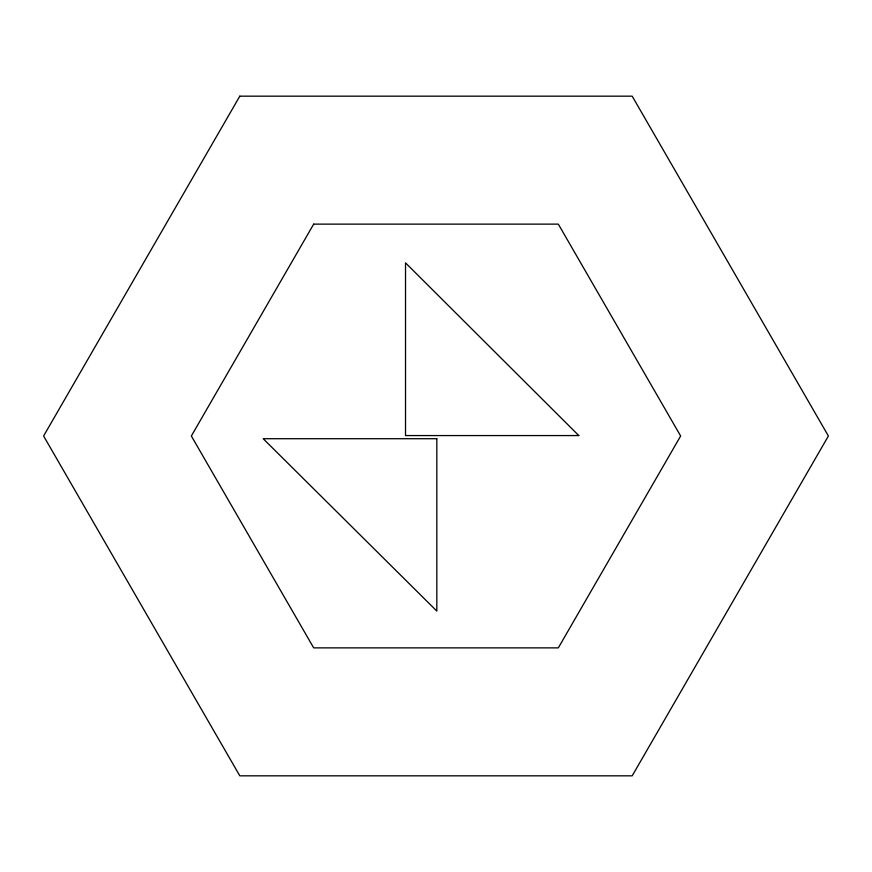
<?xml version="1.0" encoding="UTF-8"?>
<svg xmlns="http://www.w3.org/2000/svg" width="872" height="872" viewBox="0 0 872 872"><rect width="100%" height="100%" fill="white"/><g stroke="black" fill="none" stroke-linecap="round" stroke-linejoin="round"><path stroke-width="1.31" d="M239.8 96.171L43.6 436L239.8 775.829L632.2 775.829L828.4 436L632.2 96.171L239.8 96.171M313.68 224.126L191.35 436L313.68 647.874L558.32 647.874L680.651 436L558.32 224.126L313.68 224.126M578.79 435.564L405.524 435.564L405.524 262.854L578.79 435.564M436.818 438.714L263.191 438.714L436.818 611.065L436.818 438.714"/></g></svg>
